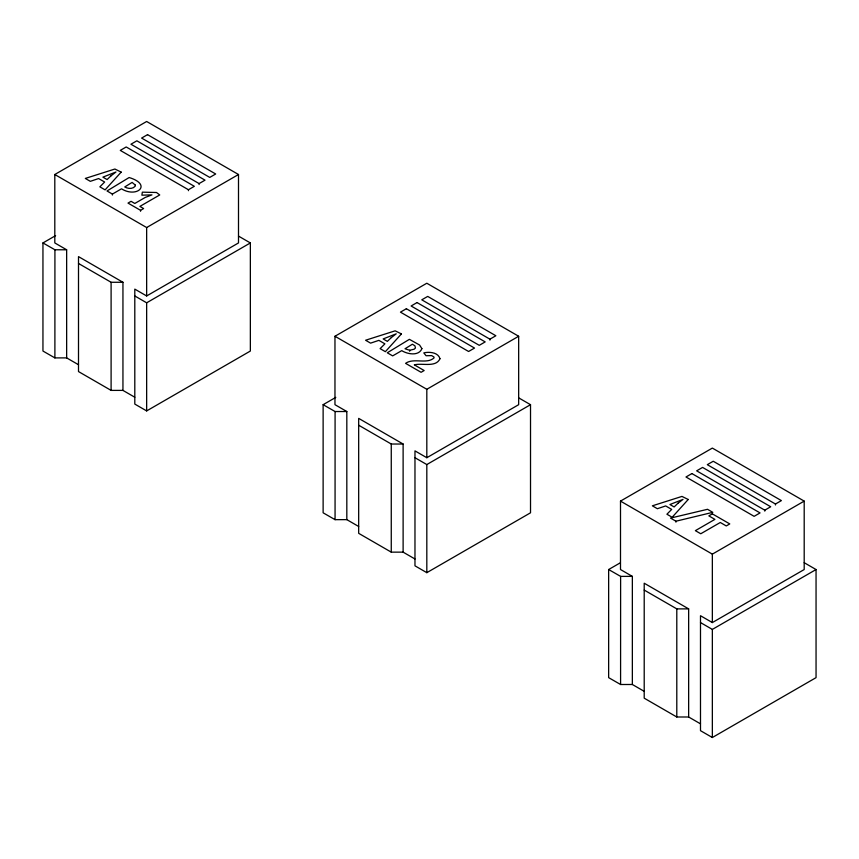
<?xml version="1.0" encoding="UTF-8"?>
<svg xmlns="http://www.w3.org/2000/svg" width="859" height="859" viewBox="0 0 859 859"><rect width="100%" height="100%" fill="white"/><g stroke="black" fill="none" stroke-linecap="round" stroke-linejoin="round"><path stroke-width="1.29" d="M54.89 357.902L54.922 249.776L42.95 242.936L42.95 351.041L54.89 357.902L66.648 357.892L78.502 364.731M335.064 519.663L335.085 411.536L323.124 404.686L323.124 512.802L335.064 519.663L346.821 519.641L358.675 526.481M620.585 684.505L620.617 576.389L608.644 569.538L608.644 677.644L620.585 684.505L632.353 684.494L644.207 691.334M66.648 357.892L66.648 249.776L54.804 242.936L54.804 174.506L146.653 121.484L238.501 174.506L238.501 242.936L146.653 295.958L134.799 289.118L134.799 404.074L146.653 410.913L250.356 351.041L250.356 242.936L238.501 236.096M112.4 194.08L121.506 188.819C136.774 198.365 152.58 184.621 129.129 177.534L107.01 190.966L112.4 194.08L112.4 195.036M42.95 242.936L55.62 235.613M140.554 210.326L143.625 208.554L139.888 206.407L159.731 194.95L156.499 192.502L142.347 192.169L141.885 195.186L151.957 194.875L145.246 197.441L134.809 203.465L131.073 201.317L128.002 203.089L140.554 210.326L140.554 211.293M188.432 189.732L194.349 186.317L126.209 146.964L120.281 150.389L188.432 189.732L188.432 190.687M199.095 183.579L205.022 180.154L136.871 140.812L130.944 144.226L199.095 183.579L199.095 184.535M54.804 174.506L146.653 227.538L238.501 174.506M134.799 295.958L146.653 302.808L250.356 242.936M346.821 519.641L346.821 411.525L334.967 404.686L334.967 336.266L426.816 283.234L518.664 336.266L518.664 404.686L426.816 457.718L414.972 450.878L414.972 565.823L426.816 572.674L530.518 512.802L530.518 404.686L518.664 397.846M323.124 404.686L335.794 397.373M489.931 339.176L495.858 335.751L427.707 296.409L421.78 299.823L489.931 339.176L489.931 340.132M334.967 336.266L426.816 389.288L518.664 336.266M414.972 457.718L426.816 464.558L530.518 404.686M632.353 684.494L632.353 576.378L620.499 569.538L620.499 501.108L712.347 448.087L804.196 501.108L804.196 569.538L712.347 622.571L700.493 615.72L700.493 730.676L712.347 737.516L816.05 677.644L816.05 569.538L804.196 562.699M608.644 569.538L620.166 562.881M764.789 510.182L770.716 506.756L702.576 467.414L696.649 470.839L764.789 510.182L764.789 511.137M775.462 504.018L781.389 500.604L713.238 461.251L707.311 464.676L775.462 504.018L775.462 504.974M620.499 501.108L712.347 554.141L804.196 501.108M700.493 622.571L712.347 629.411L816.05 569.538M675.936 521.209L712.787 512.34L707.526 509.301L670.535 518.084L675.936 521.209L675.936 522.165M409.689 350.289L414.178 349.194L415.423 348.067L414.951 345.844L412.384 344.223L405.008 348.765L409.689 350.289L409.689 351.245M54.922 249.776L66.648 249.776M78.502 263.466L111.101 282.278L122.944 282.278L122.944 390.394L134.799 397.234M122.944 282.278L78.502 256.616L78.502 371.571L111.101 390.394L122.944 390.394M335.085 411.536L346.821 411.525M358.675 425.216L391.264 444.028L403.118 444.028L403.118 552.144L414.972 558.984M403.118 444.028L358.675 418.376L358.675 533.332L391.264 552.144L403.118 552.144M632.353 576.378L620.617 576.389M644.207 590.069L676.795 608.881L688.65 608.881L688.65 716.997L700.493 723.836M688.65 608.881L644.207 583.218L644.207 698.174L676.795 716.997L688.65 716.997M712.347 554.141L712.347 622.571M712.347 629.411L712.347 737.516M676.795 608.881L676.795 716.997M426.816 389.288L426.816 457.718M426.816 464.558L426.816 572.674M391.264 444.028L391.264 552.144M146.653 227.538L146.653 295.958M146.653 302.808L146.653 410.913M111.101 282.278L111.101 390.394M135.325 185.114L135.164 186.263C132.511 189.248 127.927 188.808 124.748 186.951L132.114 182.419L135.325 185.114M439.98 358.718C435.889 367.813 422.252 362.788 414.306 364.839L424.163 370.53L421.093 372.301L405.577 363.346C413.77 357.505 426.762 364.603 434.074 357.881L433.935 356.979L431.69 355.615L426.043 355.733L423.809 352.888C429.275 351.567 438.23 352.319 439.98 358.718M421.898 348.636C418.924 356.335 407.391 354.252 401.765 350.633L392.66 355.884L387.28 352.781L409.389 339.337L419.589 345.028L421.898 348.636M121.173 172.111L105.109 189.871L99.859 186.843L104.637 182.022L98.613 178.554L90.324 181.335L85.309 178.436L114.891 169.03L121.173 172.111M401.432 333.915L385.369 351.675L380.118 348.647L384.896 343.836L378.883 340.357L370.583 343.138L365.569 340.239L395.151 330.833L401.432 333.915M688.22 499.487L672.168 517.258L666.917 514.219L671.684 509.408L665.671 505.93L657.382 508.721L652.357 505.822L681.949 496.416L688.22 499.487M111.069 175.762L107.096 179.563L102.887 177.137L115.965 172.004L111.069 175.762M391.328 337.566L387.355 341.367L383.146 338.94L396.224 333.818L391.328 337.566M678.116 503.138L674.143 506.95L669.934 504.512L683.023 499.39L678.116 503.138M147.544 134.648L141.617 138.074L209.757 177.416L215.684 173.99L147.544 134.648M406.371 308.725L400.455 312.139L468.595 351.492L474.522 348.067L406.371 308.725M417.044 302.561L411.117 305.987L479.258 345.329L485.185 341.903L417.044 302.561M691.903 473.567L685.976 476.992L754.127 516.334L760.054 512.92L691.903 473.567M712.347 513.865L708.847 515.883L714.903 519.373L695.371 530.658L700.761 533.761L720.293 522.487L726.274 525.944L729.774 523.926L712.347 513.865"/></g></svg>
